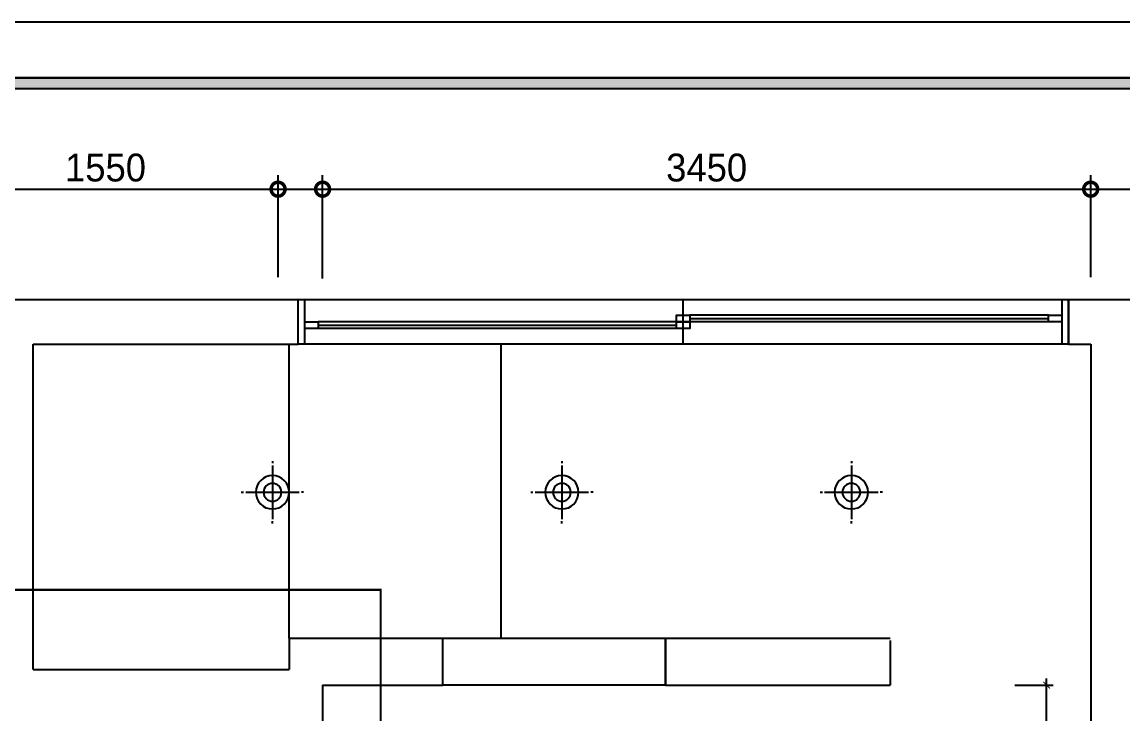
# Model space of a CAD drawing. Header units: millimetres. Extents: x 145965 to 228269, y 99354 to 115204.
# Drawn here: x 196048 to 200993, y 111600 to 114704 of the extents above; entities that cross this region are included whole.
import ezdxf
from ezdxf.enums import TextEntityAlignment as Align

# ---------------------------------------------------------------- set-up
doc = ezdxf.new("R2010")
doc.units = ezdxf.units.MM
doc.header["$LTSCALE"] = 50
doc.linetypes.add('HID', pattern=[2.5, 1.5, -1])
for name, color, linetype in [('07-DIM WAL', 5, 'Continuous'), ('3.기호.계단선', 30, 'Continuous'), ('CEIL-DOOR', 6, 'Continuous'), ('FORM(YOURNAME)-1', 1, 'Continuous'), ('FORM(YOURNAME)-11', 1, 'Continuous'), ('HAT', 8, 'Continuous'), ('RC-LIGHT', 7, 'Continuous'), ('U-LANP', 6, 'Continuous'), ('벽1', 2, 'Continuous'), ('창호', 4, 'Continuous'), ('틀', 8, 'Continuous')]:
    doc.layers.add(name, color=color, linetype=linetype)
doc.styles.add('HY 울릉도 L', font='')
doc.styles.add('YOURNAME', font='HY울릉도M.TTF')
doc.styles.add('스타일1', font='HY울릉도M.TTF')
doc.styles.get('HY 울릉도 L').set_extended_font_data('HY울릉도L')
doc.dimstyles.new('30', dxfattribs={"dimscale": 30, "dimtxt": 2, "dimasz": 1, "dimexe": 1, "dimexo": 1, "dimgap": 1, "dimtad": 1, "dimdec": 0, "dimrnd": 0.05, "dimdsep": 46, "dimlunit": 6, "dimtxsty": 'HY 울릉도 L', "dimblk": 'ARCHTICK', "dimcen": 2.5, "dimdle": 1, "dimclrd": 133, "dimclre": 133, "dimclrt": 30, "dimadec": 0, "dimazin": 0, "dimtfac": 1, "dimtdec": 0, "dimtix": 1, "dimtmove": 2, "dimatfit": 3, "dimldrblk": 'ARCHTICK', "dimfxl": 1, "dimlwd": -1, "dimlwe": -1, "dimarcsym": 0})
doc.dimstyles.new('50', dxfattribs={"dimscale": 50, "dimtxt": 2.5, "dimasz": 2.5, "dimexe": 1.25, "dimexo": 2, "dimtad": 1, "dimdec": 0, "dimtxsty": '스타일1', "dimblk": 'DOTSMALL', "dimcen": 2.5, "dimclrd": 1, "dimclre": 1, "dimclrt": 2, "dimadec": 0, "dimazin": 0, "dimtfac": 1, "dimtdec": 0, "dimtix": 1, "dimtmove": 0, "dimatfit": 3, "dimldrblk": 'DOTSMALL', "dimfxl": 1.25, "dimarcsym": 0})

# ---------------------------------------------------------------- blocks, each defined once
blk = doc.blocks.new('FORM-ELEVATION')
at = {"layer": 'FORM(YOURNAME)-11'}
h = blk.add_hatch(color=256, dxfattribs=at)
h.dxf.hatch_style = 1
h.paths.add_polyline_path([(-10309, 35708), (71691, 35708), (71691, 35508), (-10309, 35508)])
h.paths.add_polyline_path([(-10309, -21492), (71691, -21492), (71691, -21692), (-10309, -21692)])
at = {"layer": 'Defpoints', "color": 158}
for points in [[(-10309, -21692), (71691, -21692), (71691, 35708), (-10309, 35708)], [(-8309, 33708), (61071, 33708), (61071, -19692), (-8309, -19692)]]:
    blk.add_lwpolyline(points, close=True, dxfattribs=at)
at = {"layer": 'FORM(YOURNAME)-11', "color": 250}
blk.add_lwpolyline([(-11309, -22692), (72691, -22692), (72691, 36708), (-11309, 36708)], close=True, dxfattribs=at)
at = {"layer": 'FORM(YOURNAME)-11'}
blk.add_lwpolyline([(-10309, 35708), (71691, 35708), (71691, 35508), (-10309, 35508)], close=True, dxfattribs=at)
at = {"layer": 'FORM(YOURNAME)-11', "color": 3, "style": 'YOURNAME'}
for tag, height, p in [('1', 450, (71041, -1219)), ('2', 450, (71041, -1863)), ('3', 450, (71041, -3150)), ('4', 450, (71041, -5081)), ('5', 515, (71041, -7398)), ('6', 515, (71041, -9650)), ('7', 515, (71041, -11903)), ('8', 515, (71041, -14155)), ('9', 515, (71041, -16408)), ('10', 515, (66791, -18596)), ('11', 515, (71041, -18660)), ('12', 515, (66791, -20848)), ('13', 515, (71041, -20848))]:
    blk.add_attdef(tag, text='', height=height, dxfattribs=at).set_placement(p, align=Align.MIDDLE_RIGHT)
blk = doc.blocks.new('_DotSmall')
at = {"color": 0, "linetype": 'ByBlock', "const_width": 0.5}
blk.add_lwpolyline([(-0.0625, 0, 1), (0.0625, 0, 1)], format="xyb", close=True, dxfattribs=at)
blk = doc.blocks.new('*D893')
at = {"layer": '07-DIM WAL', "color": 1, "lineweight": -2}
for p, q in [((195647.9, 113554.4), (195647.9, 114016.9)), ((197197.9, 113559.4), (197197.9, 114016.9)), ((195647.9, 113954.4), (197197.9, 113954.4))]:
    blk.add_line(p, q, dxfattribs=at)
at = {"layer": 'Defpoints', "color": 0}
for p in [(197197.9, 113954.4), (195647.9, 113454.4), (197197.9, 113459.4)]:
    blk.add_point(p, dxfattribs=at)
at = {"layer": '07-DIM WAL', "color": 1, "lineweight": -2, "xscale": 125, "yscale": 125, "zscale": 125, "rotation": 180}
blk.add_blockref('_DotSmall', (195647.9, 113954.4), dxfattribs=at)
at = {"layer": '07-DIM WAL', "color": 1, "lineweight": -2, "xscale": 125, "yscale": 125, "zscale": 125}
blk.add_blockref('_DotSmall', (197197.9, 113954.4), dxfattribs=at)
at = {"layer": '07-DIM WAL', "color": 2, "insert": (196422.9, 114050.7), "char_height": 125, "attachment_point": 5, "style": '스타일1'}
blk.add_mtext('1550', dxfattribs=at)
blk = doc.blocks.new('*D894')
at = {"layer": '07-DIM WAL', "color": 1, "lineweight": -2}
for p, q in [((197397.9, 113554.4), (197397.9, 114016.9)), ((200847.9, 113559.4), (200847.9, 114016.9)), ((197397.9, 113954.4), (200847.9, 113954.4))]:
    blk.add_line(p, q, dxfattribs=at)
at = {"layer": 'Defpoints', "color": 0}
for p in [(200847.9, 113954.4), (197397.9, 113454.4), (200847.9, 113459.4)]:
    blk.add_point(p, dxfattribs=at)
at = {"layer": '07-DIM WAL', "color": 1, "lineweight": -2, "xscale": 125, "yscale": 125, "zscale": 125, "rotation": 180}
blk.add_blockref('_DotSmall', (197397.9, 113954.4), dxfattribs=at)
at = {"layer": '07-DIM WAL', "color": 1, "lineweight": -2, "xscale": 125, "yscale": 125, "zscale": 125}
blk.add_blockref('_DotSmall', (200847.9, 113954.4), dxfattribs=at)
at = {"layer": '07-DIM WAL', "color": 2, "insert": (199122.9, 114050.7), "char_height": 125, "attachment_point": 5, "style": '스타일1'}
blk.add_mtext('3450', dxfattribs=at)
blk = doc.blocks.new('vidaisejh')
for p, q in [((154247.9, 71732.3), (154247.9, 73052.3)), ((155197.9, 73052.3), (155197.9, 71732.3))]:
    blk.add_line(p, q)
at = {"layer": '벽1'}
for p, q in [((152977.9, 73252.3), (154287.9, 73252.3)), ((154287.9, 73052.3), (154287.9, 73252.3)), ((157747.9, 73252.3), (158047.9, 73252.3)), ((157747.9, 73052.3), (157747.9, 73252.3)), ((153097.9, 73052.3), (154287.9, 73052.3)), ((153097.9, 71592.3), (153097.9, 73052.3)), ((157747.9, 73052.3), (157847.9, 73052.3)), ((157847.9, 73052.3), (157847.9, 67832.3)), ((154247.9, 71732.3), (154247.9, 71592.3)), ((154247.9, 71732.3), (154937.9, 71732.3)), ((154937.9, 71522.3), (154937.9, 71732.3)), ((155937.9, 71522.3), (155937.9, 71732.3)), ((155937.9, 71732.3), (156947.9, 71732.3)), ((156947.9, 71722.3), (156947.9, 71522.3)), ((153097.9, 71592.3), (154247.9, 71592.3)), ((153097.9, 71592.3), (153310.6, 71592.3)), ((154397.9, 71522.3), (154397.9, 67882.3)), ((154397.9, 71522.3), (154937.9, 71522.3)), ((155937.9, 71522.3), (156947.9, 71522.3))]:
    blk.add_line(p, q, dxfattribs=at)
at = {"layer": '창호'}
for p, q in [((156017.9, 73052.3), (156017.9, 73252.3)), ((155987.9, 73152.3), (154377.9, 73152.3)), ((157657.9, 73182.3), (156047.9, 73182.3)), ((157657.9, 73152.3), (156047.9, 73152.3)), ((155987.9, 73122.3), (154377.9, 73122.3))]:
    blk.add_line(p, q, dxfattribs=at)
at = {"layer": '틀'}
for p, q in [((154287.9, 73252.3), (157747.9, 73252.3)), ((154287.9, 73052.3), (154287.9, 73252.3)), ((154317.9, 73052.3), (154317.9, 73252.3)), ((157717.9, 73252.3), (157717.9, 73052.3)), ((157747.9, 73252.3), (157747.9, 73052.3)), ((154377.9, 73137.3), (155987.9, 73137.3)), ((156047.9, 73167.3), (157657.9, 73167.3)), ((157747.9, 73052.3), (154287.9, 73052.3)), ((154937.9, 71732.3), (155937.9, 71732.3)), ((154937.9, 71522.3), (154937.9, 71732.3)), ((155937.9, 71732.3), (155937.9, 71522.3)), ((155937.9, 71522.3), (154937.9, 71522.3))]:
    blk.add_line(p, q, dxfattribs=at)
for points in [[(154317.9, 73122.3), (154317.9, 73152.3), (154377.9, 73152.3), (154377.9, 73122.3)], [(155987.9, 73152.3), (155987.9, 73182.3), (156047.9, 73182.3), (156047.9, 73152.3)], [(155987.9, 73122.3), (155987.9, 73152.3), (156047.9, 73152.3), (156047.9, 73122.3)], [(157657.9, 73152.3), (157657.9, 73182.3), (157717.9, 73182.3), (157717.9, 73152.3)]]:
    blk.add_lwpolyline(points, close=True, dxfattribs=at)
blk = doc.blocks.new('VJSWJDEH')
blk.add_blockref('vidaisejh', (43000, 40207.2))
blk = doc.blocks.new('_ArchTick')
at = {"color": 0, "linetype": 'ByBlock', "const_width": 0.15}
blk.add_lwpolyline([(-0.5, -0.5), (0.5, 0.5)], dxfattribs=at)
blk = doc.blocks.new('*D960')
at = {"layer": '07-DIM WAL', "color": 133}
for p, q in [((200650, 110999.4), (200650, 111759.4)), ((200507.9, 111729.4), (200680, 111729.4)), ((200507.9, 111029.4), (200680, 111029.4))]:
    blk.add_line(p, q, dxfattribs=at)
at = {"layer": 'Defpoints', "color": 0}
for p in [(200477.9, 111729.4), (200650, 111729.4), (200477.9, 111029.4)]:
    blk.add_point(p, dxfattribs=at)
at = {"layer": '07-DIM WAL', "color": 133, "xscale": 30, "yscale": 30, "zscale": 30}
for p, rotation in [((200650, 111729.4), 90), ((200650, 111029.4), 270)]:
    blk.add_blockref('_ArchTick', p, dxfattribs=dict(at, rotation=rotation))
at = {"layer": '07-DIM WAL', "color": 30, "insert": (200588.8, 111379.4), "char_height": 60, "attachment_point": 5, "rotation": 90, "style": 'HY 울릉도 L'}
blk.add_mtext('700', dxfattribs=at)
blk = doc.blocks.new('매입등')
at = {"layer": 'HAT', "color": 1}
for p, q in [((0, 140), (0, 130)), ((0, 120), (0, -120)), ((-140, 0), (-130, 0)), ((120, 0), (-120, 0)), ((140, 0), (130, 0)), ((-140, 0), (-130, 0)), ((0, -140), (0, -130))]:
    blk.add_line(p, q, dxfattribs=at)
blk.add_circle((0, 0), 40, dxfattribs=at)
at = {"layer": 'U-LANP'}
blk.add_circle((0, 0), 75, dxfattribs=at)
blk = doc.blocks.new('A$C59950440')
at = {"layer": 'CEIL-DOOR'}
blk.add_blockref('매입등', (140, 140), dxfattribs=at)

msp = doc.modelspace()

# ---------------------------------------------------------------- linework, layer by layer
at = {"layer": '3.기호.계단선', "linetype": 'HID', "const_width": 10}
msp.add_lwpolyline([(201497.9, 110588.8), (201497.9, 111467.6), (197658.9, 111467.6), (197658.9, 112156.9), (194492.3, 112156.9)], dxfattribs=at)

# ---------------------------------------------------------------- block references
at = {"layer": 'FORM(YOURNAME)-1', "xscale": 0.2500000000000001, "yscale": 0.2500000000000001, "zscale": 0.2500000000000001}
msp.add_blockref('FORM-ELEVATION', (192292.5, 105527.4), dxfattribs=at)
at = {"layer": 'RC-LIGHT'}
msp.add_blockref('VJSWJDEH', (0, 0), dxfattribs=at)
at = {"layer": 'RC-LIGHT', "xscale": -1}
for p in [(197312.9, 112454.4), (198612.9, 112454.4), (199912.9, 112454.4)]:
    msp.add_blockref('A$C59950440', p, dxfattribs=at)

# ---------------------------------------------------------------- dimensions: what is measured, and where the dimension line sits
at = {"layer": '07-DIM WAL'}
for base, p1, p2, picture, middle in [((197197.9, 113954.4), (195647.9, 113454.4), (197197.9, 113459.4), '*D893', (196422.9, 114050.7)), ((200847.9, 113954.4), (197397.9, 113454.4), (200847.9, 113459.4), '*D894', (199122.9, 114050.7))]:
    dim = msp.add_linear_dim(base=base, p1=p1, p2=p2, dimstyle='50', override={"dimtfill": 0}, dxfattribs=at)
    dim.commit()
    dim.dimension.update_dxf_attribs({"geometry": picture, "text_midpoint": middle})
dim = msp.add_linear_dim(base=(200650, 111729.4), p1=(200477.9, 111029.4), p2=(200477.9, 111729.4), angle=90, dimstyle='30', dxfattribs=at)
dim.commit()
dim.dimension.update_dxf_attribs({"geometry": '*D960', "text_midpoint": (200588.8, 111379.4)})

doc.saveas('drawing.dxf')
